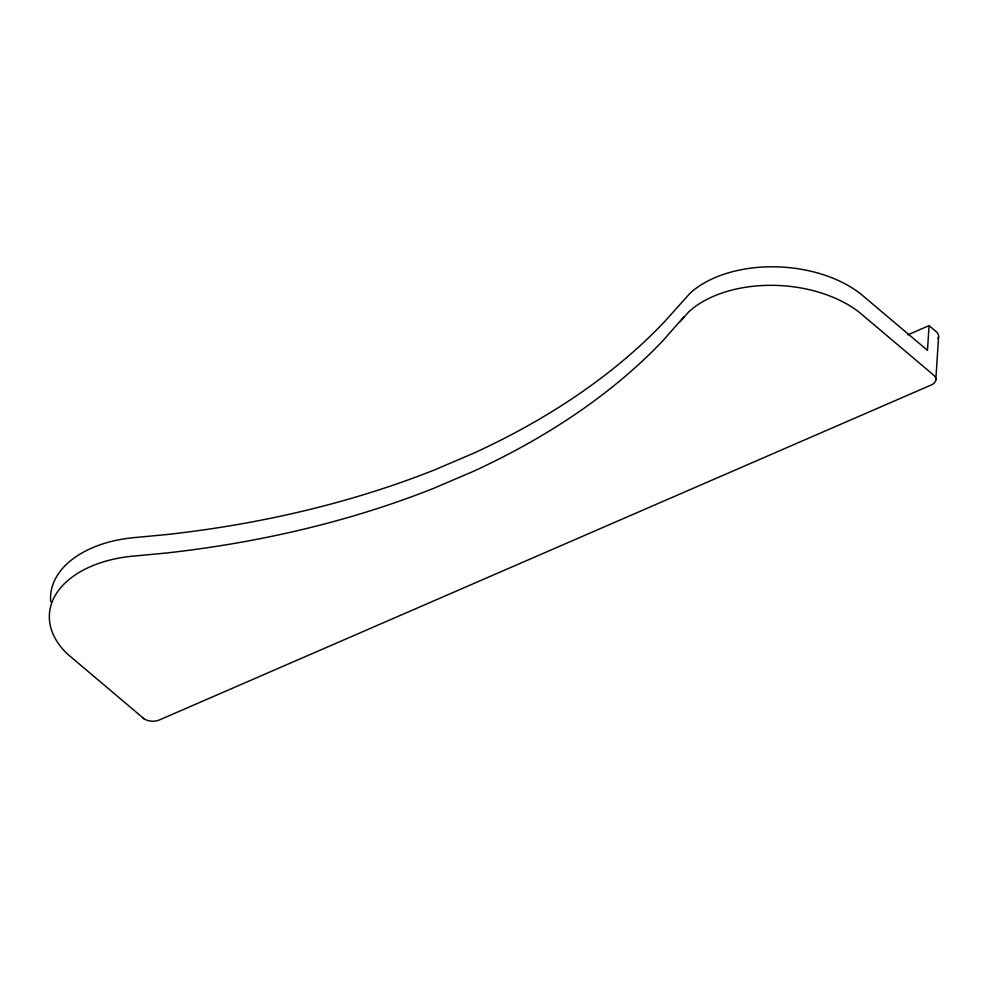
<?xml version="1.0" encoding="UTF-8"?>
<svg xmlns="http://www.w3.org/2000/svg" width="988" height="988" viewBox="0 0 988 988"><rect width="100%" height="100%" fill="white"/><g stroke="black" fill="none" stroke-linecap="round" stroke-linejoin="round"><path stroke-width="1.48" d="M907.861 334.833L929.078 325.62L927.473 350.345L861.277 294.412A106.099 65.319 3.7 0 0 690.081 293.189L664.121 322.15A785.88 483.836 3.7 0 1 473.993 453.06L434.683 469.856A785.88 483.836 3.7 0 1 167.096 534.508L136.69 537.386A106.099 65.319 3.7 0 0 50.684 601.667M935.797 379.985L938.6 336.735M680.016 321.742L688.871 311.726A106.099 65.319 3.7 0 1 860.079 312.961L933.03 374.588A11.794 7.262 3.7 0 1 931.709 384.777L159.784 719.783A11.794 7.262 3.7 0 1 145.471 719.659L143.186 718.301M683.77 316.987L662.923 340.687A785.88 483.836 3.7 0 1 472.795 471.597L433.485 488.393A785.88 483.836 3.7 0 1 165.898 553.058L135.492 555.923A106.099 65.319 3.7 0 0 67.357 653.933L144.223 718.918M929.078 325.62L935.821 331.326A11.794 7.262 3.7 0 1 937.958 338.563"/></g></svg>
